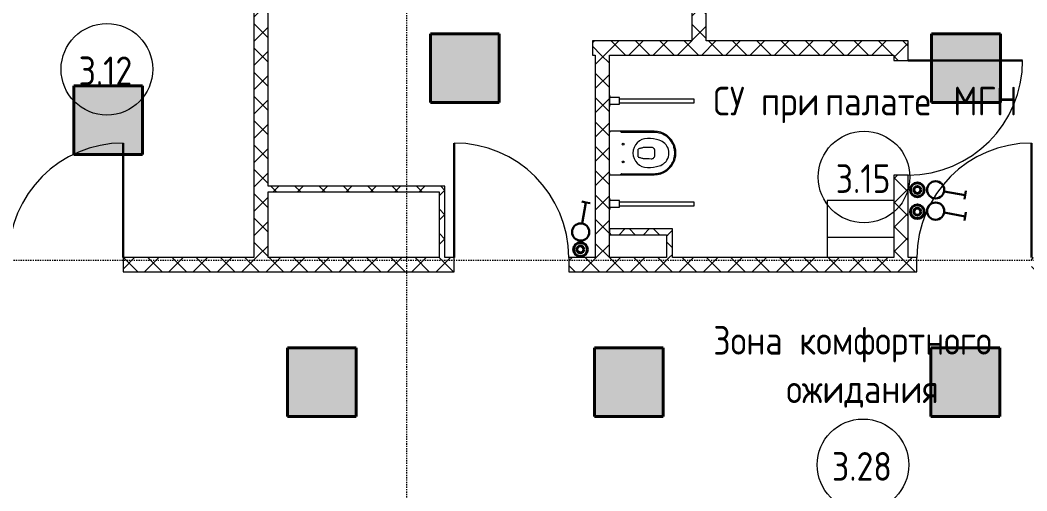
# Model space of a CAD drawing. Header units: millimetres. Extents: x -174154 to -170572, y -111302 to -109817.
# Drawn here: x -174082.4 to -173994.5, y -110868.4 to -110827.3 of the extents above; entities that cross this region are included whole.
import ezdxf

# ---------------------------------------------------------------- set-up
doc = ezdxf.new("R2010")
doc.units = ezdxf.units.MM
doc.linetypes.add('ACAD_ISO02W100', pattern=[15, 12, -3])
doc.linetypes.add('ADSK_Линия сетки', pattern=[21, 12, -3, 3, -3])
doc.layers.add('!Выключатели', color=200, linetype='Continuous')
for name, color, linetype, lineweight in [('!Освещение', 190, 'Continuous', 40), ('!Подложка', 252, 'ACAD_ISO02W100', 25), ('SANINDUSA', 7, 'Continuous', 9), ('Двери', 7, 'Continuous', 18), ('Марки помещений', 7, 'Continuous', 18), ('Обобщенные модели', 7, 'Continuous', 18), ('Оси', 7, 'Continuous', 9), ('Панель', 7, 'Continuous', 18), ('Сантехнические приборы', 7, 'Continuous', 18), ('Стены разрез', 7, 'Continuous', 40), ('Электрика', 7, 'Continuous', 40)]:
    doc.layers.add(name, color=color, linetype=linetype, lineweight=lineweight)
doc.styles.add('GOST Common', font='GOST Common.ttf', dxfattribs={"width": 0.9, "height": 250})
pattern_1 = [(45, (30280, 12305), (-106.066, 106.066), []), (135, (30280, 12305), (-106.066, -106.066), [])]

# ---------------------------------------------------------------- blocks, each defined once
blk = doc.blocks.new('*U228')
at = {"layer": 'Электрика', "true_color": 0xffffff}
h = blk.add_hatch(color=7, dxfattribs=at)
h.dxf.hatch_style = 1
h.paths.add_polyline_path([(3.025, 3.025), (3.025, -3.025), (-3.025, -3.025), (-3.025, 3.025)])
at = {"layer": 'Электрика', "color": 5}
for p, q in [((-3.025, -3.025), (-3.025, 3.025)), ((-3.025, 3.025), (3.025, 3.025)), ((3.025, 3.025), (3.025, -3.025)), ((-3.025, -3.025), (3.025, -3.025))]:
    blk.add_line(p, q, dxfattribs=at)
blk = doc.blocks.new('*U245')
at = {"color": 0, "linetype": 'ByBlock', "lineweight": -2}
for points in [[(0.34, -0.94), (1.2, -3.29)], [(0.73, -3.46), (1.2, -3.29)], [(1.2, -3.29), (1.67, -3.12)]]:
    blk.add_lwpolyline(points, dxfattribs=at)
blk.add_circle((0, 0), 1, dxfattribs=at)
blk = doc.blocks.new('AC_Дверь_Однопольная_ПВХ - 960х2080h В О Л-799633-В_АР_ПЭ_03 Этаж')
at = {"layer": 'Панель', "lineweight": 30}
blk.add_line((500, 62.5), (500, 1062.5), dxfattribs=at)
at = {"layer": 'Панель'}
blk.add_arc((500, 62.5), 1000, 90, 180, dxfattribs=at)
blk = doc.blocks.new('AC_Дверь_Однопольная_ПВХ - 960х2080h В Вл П с доводчиком-799591-В_АР_ПЭ_03 Этаж')
at = {"layer": 'Панель', "lineweight": 30}
blk.add_line((-500, 62.5), (-500, 1062.5), dxfattribs=at)
at = {"layer": 'Панель'}
blk.add_arc((-500, 62.5), 1000, 0, 90, dxfattribs=at)
blk = doc.blocks.new('ADSK_Умывальник_Полукруглый_Керамический_ГОСТ 30493-96 - 4-ой величины-129124-В_АР_ПЭ_03 Этаж')
at = {"layer": 'Сантехнические приборы', "lineweight": 9}
for p, q in [((-18777.1, -2915), (-18777.1, -3415)), ((-18197.1, -2915), (-18777.1, -2915)), ((-18197.1, -3240), (-18777.1, -3240))]:
    blk.add_line(p, q, dxfattribs=at)
blk = doc.blocks.new('AC_Дверь_Однопольная_ПВХ - 960х2080h В Вл П с доводчиком-799593-В_АР_ПЭ_03 Этаж')
at = {"layer": 'Панель', "lineweight": 30}
blk.add_line((-500, 62.5), (-500, 1062.5), dxfattribs=at)
at = {"layer": 'Панель'}
blk.add_arc((-500, 62.5), 1000, 0, 90, dxfattribs=at)
blk = doc.blocks.new('AC_Дверь_Однопольная_ПВХ - 960х2080h М ОЛ Глухой низ с доводчиком-799938-В_АР_ПЭ_03 Этаж')
at = {"layer": 'Панель', "lineweight": 30}
blk.add_line((500, 62.5), (500, 1062.5), dxfattribs=at)
at = {"layer": 'Панель'}
blk.add_arc((500, 62.5), 1000, 90, 180, dxfattribs=at)
blk = doc.blocks.new('Sanitary_Toilets_Sanindusa_New-WC-Care-F-D-Low-Level-Toilet - SanitaSimplesNewWccareDc129011004-639918-В_АР_ПЭ_03 Этаж')
at = {"layer": 'SANINDUSA'}
for p, q in [((72.9, 635.2), (62.7, 632)), ((187.3, 632), (177.1, 635.2)), ((-55.3, 452.5), (-55.3, 168.1)), ((305.3, 168.1), (305.3, 452.5))]:
    blk.add_line(p, q, dxfattribs=at)
at = {"layer": 'SANINDUSA', "flags": 128}
for points in [[(184.3, 623.3), (179.5, 624.7), (174.7, 625.7), (164.9, 627.6), (156, 629.4), (147.1, 630.9), (138.2, 632.2), (129.2, 633.1), (125, 633.4), (125.1, 633.4), (124.9, 633.4), (120.8, 633.1), (111.8, 632.2), (102.8, 630.9), (93.9, 629.3), (85.1, 627.6), (75.3, 625.7), (70.5, 624.7), (65.7, 623.3)], [(-65, 452.5), (-65, 202.7), (-65, 162.4), (-65, 72.5)], [(159.7, 312.6), (159.7, 312.7), (161.5, 319.3), (163.2, 325.7), (164.8, 331), (166.3, 336.1), (168.7, 343.8), (170.9, 351.2), (172, 356), (172.5, 361.2), (173, 377.5), (173.5, 393.8), (174.1, 410.3), (174.7, 426.8), (174.5, 432.2), (173.4, 437.5), (171.5, 442.5), (168.7, 447.1), (165.3, 451), (161.3, 454.3), (156.9, 456.7), (152.2, 458.2), (148.7, 458.8), (145.1, 459), (125, 458.9), (104.9, 459), (101.3, 458.8), (97.8, 458.2), (93.1, 456.7), (88.7, 454.3), (84.7, 451), (81.3, 447.1), (78.5, 442.5), (76.6, 437.5), (75.5, 432.2), (75.3, 426.8), (75.9, 410.3), (76.5, 393.8), (77, 377.5), (77.5, 361.2), (78, 356), (79.1, 351.2), (81.3, 343.8), (83.7, 336.1), (85.2, 331), (86.8, 325.7), (88.5, 319.3), (90.3, 312.7), (90.3, 312.6)], [(315, 72.5), (315, 162.4), (315, 202.7), (315, 452.5)], [(158.3, 312.5), (147.2, 312.3), (137.7, 312.2), (128.1, 312.1), (125, 312.1), (121.9, 312.1), (112.3, 312.2), (102.8, 312.3), (91.7, 312.5)]]:
    blk.add_lwpolyline(points, dxfattribs=at)
at = {"layer": 'SANINDUSA'}
for centre in [(47.5, 181.5), (202.5, 181.5)]:
    blk.add_circle(centre, 7.5, dxfattribs=at)
for centre, radius, start, end in [((125, 452.5), 190, 109.13881, 180), ((135.4, 437.5), 198.5, 115.58106, 126.01768), ((122.6, 465.5), 167.8, 109.83255, 115.77159), ((125, 452.5), 190, 74.0853, 105.9147), ((127.4, 465.5), 167.7, 64.22811, 70.16775), ((125, 452.5), 190, 0, 70.86119), ((114.6, 437.5), 198.5, 53.98103, 64.42023), ((125, 452.5), 180.3, 126.1419, 165.50605), ((125, 464.5), 117, 135.50354, 163.7398), ((125, 464.5), 117, 121.54588, 135.50354), ((125, 464.5), 117, 90, 121.54588), ((125, 464.5), 117, 58.45411, 90), ((125, 464.5), 117, 44.49646, 58.45411), ((125, 464.5), 117, 16.2602, 44.49646), ((125, 452.5), 180.3, 14.49395, 53.8581), ((124.8, 452.5), 180.1, 165.47845, 179.98577), ((365, 394.5), 367, 163.7398, 179.99999), ((-115, 394.5), 367, 0.00001, 16.2602), ((125, 452.4), 180.3, 0.02083, 14.51495), ((125, 394.5), 127, 179.99999, 270), ((125, 394.5), 127, 270, 0.00001), ((-61.6, 162.4), 3.44, 179.7156, 283.84385), ((-55.9, 159.4), 4.87, 120.6298, 184.2515), ((-60.2, 168.2), 4.95, 292.13188, 359.61781), ((310.2, 168.2), 4.95, 180.38219, 247.86812), ((305.9, 159.4), 4.87, 355.7485, 59.3702), ((311.6, 162.4), 3.45, 256.35029, 0.09025), ((-55, 72.5), 10, 180, 270), ((305, 72.5), 10, 270, 0)]:
    blk.add_arc(centre, radius, start, end, dxfattribs=at)
blk = doc.blocks.new('Mediclinics_Vertical stainless steel swing grab bar_BG0900x - BG0900C-228125-В_АР_ПЭ_03 Этаж')
at = {"layer": 'Обобщенные модели'}
for p, q in [((-7415, -7924.1), (-7415, -8574.1)), ((-7383, -7924.1), (-7415, -7924.1)), ((-7383, -8574.1), (-7383, -7924.1)), ((-7428.5, -8574.1), (-7428.5, -8659.1)), ((-7369.5, -8574.1), (-7428.5, -8574.1)), ((-7369.5, -8659.1), (-7369.5, -8574.1)), ((-7449, -8659.1), (-7449, -8662.1)), ((-7349, -8659.1), (-7449, -8659.1)), ((-7430.7, -8659.1), (-7437.2, -8659.1)), ((-7437.2, -8659.1), (-7430.7, -8659.1)), ((-7430.7, -8659.1), (-7437.2, -8659.1)), ((-7437.2, -8659.1), (-7430.7, -8659.1)), ((-7430.7, -8659.1), (-7437.2, -8659.1)), ((-7437.2, -8659.1), (-7430.7, -8659.1)), ((-7360.7, -8659.1), (-7367.2, -8659.1)), ((-7367.2, -8659.1), (-7360.7, -8659.1)), ((-7360.7, -8659.1), (-7367.2, -8659.1)), ((-7367.2, -8659.1), (-7360.7, -8659.1)), ((-7360.7, -8659.1), (-7367.2, -8659.1)), ((-7367.2, -8659.1), (-7360.7, -8659.1)), ((-7349, -8662.1), (-7349, -8659.1))]:
    blk.add_line(p, q, dxfattribs=at)
blk = doc.blocks.new('ADSK_Марка_Помещение_2_ГОСТ21-501-2011 - Имя и Категория-86712-В_АР_ПЭ_03 Этаж')
at = {"layer": 'Марки помещений'}
blk.add_circle((0, 0), 4, dxfattribs=at)
blk = doc.blocks.new('A$C7b4e20c5')
at = {"layer": 'Стены разрез', "lineweight": 20, "true_color": 0x636466}
h = blk.add_hatch(dxfattribs=at)
h.set_pattern_fill('FP_1', color=251, style=0, pattern_type=2)
h.set_pattern_definition(pattern_1)
h.paths.add_polyline_path([(6495, 8890), (6620, 8890), (6620, 14270), (6495, 14270), (6495, 12069.6)])
h = blk.add_hatch(dxfattribs=at)
h.set_pattern_fill('FP_1', color=251, style=0, pattern_type=2)
h.set_pattern_definition(pattern_1)
h.paths.add_polyline_path([(10320, 10783.5), (10445, 10783.5), (10445, 14270), (10320, 14270), (10320, 10874.9)])
h = blk.add_hatch(dxfattribs=at)
h.set_pattern_fill('FP_1', color=251, style=0, pattern_type=2)
h.set_pattern_definition(pattern_1)
h.paths.add_polyline_path([(12082.9, 10658.5), (12082.9, 10783.5), (9452.5, 10783.5), (9452.5, 10658.5), (10636.6, 10658.5)])
h = blk.add_hatch(dxfattribs=at)
h.set_pattern_fill('FP_1', color=251, style=0, pattern_type=2)
h.set_pattern_definition(pattern_1)
h.paths.add_polyline_path([(12082.9, 8890), (12207.9, 8890), (12207.9, 9610), (12082.9, 9610)])
h.paths.add_polyline_path([(12138.9, 10610), (12207.9, 10610), (12207.9, 10783.5), (12082.9, 10783.5), (12082.9, 10610)])
h = blk.add_hatch(dxfattribs=at)
h.set_pattern_fill('FP_1', color=251, style=0, pattern_type=2)
h.set_pattern_definition(pattern_1)
h.paths.add_polyline_path([(9601, 8890), (9601, 10658.5), (9476, 10658.5), (9476, 8890)])
h = blk.add_hatch(dxfattribs=at)
h.set_pattern_fill('FP_1', color=251, style=0, pattern_type=2)
h.set_pattern_definition(pattern_1)
h.paths.add_polyline_path([(8115, 9463.5), (8165, 9463.5), (8165, 9513.5), (6620, 9513.5), (6620, 9463.5)])
h = blk.add_hatch(dxfattribs=at)
h.set_pattern_fill('FP_1', color=251, style=0, pattern_type=2)
h.set_pattern_definition(pattern_1)
h.paths.add_polyline_path([(8165, 8890), (8165, 9463.5), (8115, 9463.5), (8115, 8890)])
h = blk.add_hatch(dxfattribs=at)
h.set_pattern_fill('FP_1', color=251, style=0, pattern_type=2)
h.set_pattern_definition(pattern_1)
h.paths.add_polyline_path([(10150, 9090), (10150, 9140), (9600, 9140), (9600, 9090), (10100, 9090)])
h = blk.add_hatch(dxfattribs=at)
h.set_pattern_fill('FP_1', color=251, style=0, pattern_type=2)
h.set_pattern_definition(pattern_1)
h.paths.add_polyline_path([(10150, 8890), (10150, 9090), (10100, 9090), (10100, 8890)])
h = blk.add_hatch(dxfattribs=at)
h.set_pattern_fill('FP_1', color=251, style=0, pattern_type=2)
h.set_pattern_definition(pattern_1)
h.paths.add_polyline_path([(14930, 8765), (14930, 8890), (13285, 8890), (13285, 8765), (13430, 8765)])
h.paths.add_polyline_path([(12138.9, 8765), (12285, 8765), (12285, 8890), (9245, 8890), (9245, 8765)])
h.paths.add_polyline_path([(8245, 8765), (8245, 8890), (5355, 8890), (5355, 8765)])
h.paths.add_polyline_path([(4355, 8765), (4355, 8890), (3655, 8890), (3655, 8765)])
h.paths.add_polyline_path([(2430, 8765), (2655, 8765), (2655, 8890), (410, 8890), (410, 8765), (430, 8765)])
at = {"layer": 'Оси', "linetype": 'ADSK_Линия сетки'}
for p, q in [((7830, 16592.9), (7830, -2195)), ((32780, 8865), (-1856.4, 8865))]:
    blk.add_line(p, q, dxfattribs=at)
at = {"layer": 'Стены разрез', "color": 251, "lineweight": 20, "true_color": 0x636466}
for p, q in [((6495, 14250), (6495, 8890)), ((6620, 9513.5), (6620, 14250)), ((10320, 14250), (10320, 10783.5)), ((10445, 10783.5), (10445, 14250)), ((10320, 10783.5), (9452.5, 10783.5)), ((9452.5, 10783.5), (9452.5, 10658.5)), ((12207.9, 10783.5), (10445, 10783.5)), ((12207.9, 10610), (12207.9, 10783.5)), ((9452.5, 10658.5), (9476, 10658.5)), ((9476, 10658.5), (9476, 8890)), ((9601, 10658.5), (12082.9, 10658.5)), ((9601, 8890), (9601, 10658.5)), ((12082.9, 10658.5), (12082.9, 10610)), ((12082.9, 10610), (12207.9, 10610)), ((12207.9, 9610), (12082.9, 9610)), ((12082.9, 9610), (12082.9, 8890)), ((12207.9, 8890), (12207.9, 9610)), ((8165, 9513.5), (6620, 9513.5)), ((8165, 8890), (8165, 9513.5)), ((6620, 8890), (6620, 9463.5)), ((6620, 9463.5), (8115, 9463.5)), ((8115, 9463.5), (8115, 8890)), ((10150, 9140), (9600, 9140)), ((9600, 9140), (9600, 9090)), ((9600, 9090), (10100, 9090)), ((10100, 9090), (10100, 8890)), ((10150, 8890), (10150, 9140)), ((6495, 8890), (5355, 8890)), ((5355, 8890), (5355, 8765)), ((8115, 8890), (6620, 8890)), ((8245, 8890), (8165, 8890)), ((8245, 8765), (8245, 8890)), ((9476, 8890), (9245, 8890)), ((9245, 8890), (9245, 8765)), ((10100, 8890), (9601, 8890)), ((12082.9, 8890), (10150, 8890)), ((12285, 8890), (12207.9, 8890)), ((12285, 8765), (12285, 8890)), ((5355, 8765), (8245, 8765)), ((9245, 8765), (12285, 8765))]:
    blk.add_line(p, q, dxfattribs=at)
at = {"layer": 'Двери', "color": 251, "lineweight": 20, "true_color": 0x636466, "rotation": 269.9999999999999}
blk.add_blockref('AC_Дверь_Однопольная_ПВХ - 960х2080h В Вл П с доводчиком-799593-В_АР_ПЭ_03 Этаж', (12145.4, 10110), dxfattribs=at)
at = {"layer": 'Двери', "color": 251, "lineweight": 20, "true_color": 0x636466}
for name, p in [('AC_Дверь_Однопольная_ПВХ - 960х2080h М ОЛ Глухой низ с доводчиком-799938-В_АР_ПЭ_03 Этаж', (4855, 8827.5)), ('AC_Дверь_Однопольная_ПВХ - 960х2080h В Вл П с доводчиком-799591-В_АР_ПЭ_03 Этаж', (8745, 8827.5)), ('AC_Дверь_Однопольная_ПВХ - 960х2080h В О Л-799633-В_АР_ПЭ_03 Этаж', (12785, 8827.5))]:
    blk.add_blockref(name, p, dxfattribs=at)
at = {"layer": 'Марки помещений', "color": 251, "lineweight": 20, "true_color": 0x636466, "xscale": 99.99999999999993, "yscale": 99.99999999999993, "zscale": 99.99999999999993}
for p in [(5213.2, 10534.1), (11823.3, 9593.2), (11814.3, 7080.9)]:
    blk.add_blockref('ADSK_Марка_Помещение_2_ГОСТ21-501-2011 - Имя и Категория-86712-В_АР_ПЭ_03 Этаж', p, dxfattribs=at)
at = {"layer": 'Обобщенные модели', "color": 251, "lineweight": 20, "true_color": 0x636466, "rotation": 270.0000000000001}
for p in [(18263.1, 2859.5), (18263.1, 1959.5)]:
    blk.add_blockref('Mediclinics_Vertical stainless steel swing grab bar_BG0900x - BG0900C-228125-В_АР_ПЭ_03 Этаж', p, dxfattribs=at)
at = {"layer": 'Сантехнические приборы', "color": 251, "lineweight": 20, "true_color": 0x636466, "rotation": 269.9999999999998}
blk.add_blockref('Sanitary_Toilets_Sanindusa_New-WC-Care-F-D-Low-Level-Toilet - SanitaSimplesNewWccareDc129011004-639918-В_АР_ПЭ_03 Этаж', (9538.5, 9928), dxfattribs=at)
at = {"layer": 'Сантехнические приборы', "color": 251, "lineweight": 20, "true_color": 0x636466}
blk.add_blockref('ADSK_Умывальник_Полукруглый_Керамический_ГОСТ 30493-96 - 4-ой величины-129124-В_АР_ПЭ_03 Этаж', (30280, 12305), dxfattribs=at)
at = {"layer": 'Марки помещений', "color": 251, "lineweight": 20, "true_color": 0x636466, "char_height": 250, "attachment_point": 1, "style": 'GOST Common'}
for s, insert, width in [('3.12', (4966.5, 10645.5), 606.076), ('СУ', (10507.8, 10381.8), 411.266), ('МГН', (12603.3, 10381.8), 656.582), ('при', (10924.5, 10381.8), 584.43), ('палате', (11484.1, 10381.8), 1262.658), ('3.15', (11576.6, 9704.6), 606.076), ('Зона', (10507.8, 8292.6), 815.316), ('комфортного', (11257.9, 8292.6), 2265.569), ('ожидания', (11144.8, 7869.3), 1630.632), ('3.28', (11543.7, 7192.3), 663.797)]:
    blk.add_mtext(s, dxfattribs=dict(at, insert=insert, width=width))
blk = doc.blocks.new('Расп.кор.')
at = {"layer": 'Электрика', "lineweight": 40}
for radius in [0.605, 0.303]:
    blk.add_circle((0, 0), radius, dxfattribs=at)

msp = doc.modelspace()

# ---------------------------------------------------------------- block references
at = {"layer": '!Выключатели', "lineweight": 30, "xscale": 0.7500000000000001, "yscale": 0.7500000000000001, "zscale": 0.7500000000000001}
for p, rotation in [((-174002.466, -110842.094), 59.87350103701569), ((-174002.466, -110843.953), 59.87350103701569), ((-174033.451, -110845.778), 149.8735010370157)]:
    msp.add_blockref('*U245', p, dxfattribs=dict(at, rotation=rotation))
at = {"layer": '!Освещение', "color": 18, "lineweight": 9, "true_color": 0x000000, "xscale": 0.9917355371882407, "yscale": 0.9917355371882407, "zscale": 0.9917355371882407}
for p in [(-174043.57, -110831.478), (-173999.812, -110831.478), (-174074.713, -110836.017), (-174056.054, -110858.881), (-174029.245, -110858.881), (-173999.87, -110858.881)]:
    msp.add_blockref('*U228', p, dxfattribs=at)
at = {"layer": '!Подложка', "ltscale": 20, "xscale": 0.01, "yscale": 0.01, "zscale": 0.01}
msp.add_blockref('A$C7b4e20c5', (-174126.95, -110936.912), dxfattribs=at)
at = {"layer": 'Электрика', "rotation": 90}
for p in [(-174004.061, -110842.098), (-174004.061, -110844.006), (-174033.475, -110847.3)]:
    msp.add_blockref('Расп.кор.', p, dxfattribs=at)

doc.saveas('drawing.dxf')
